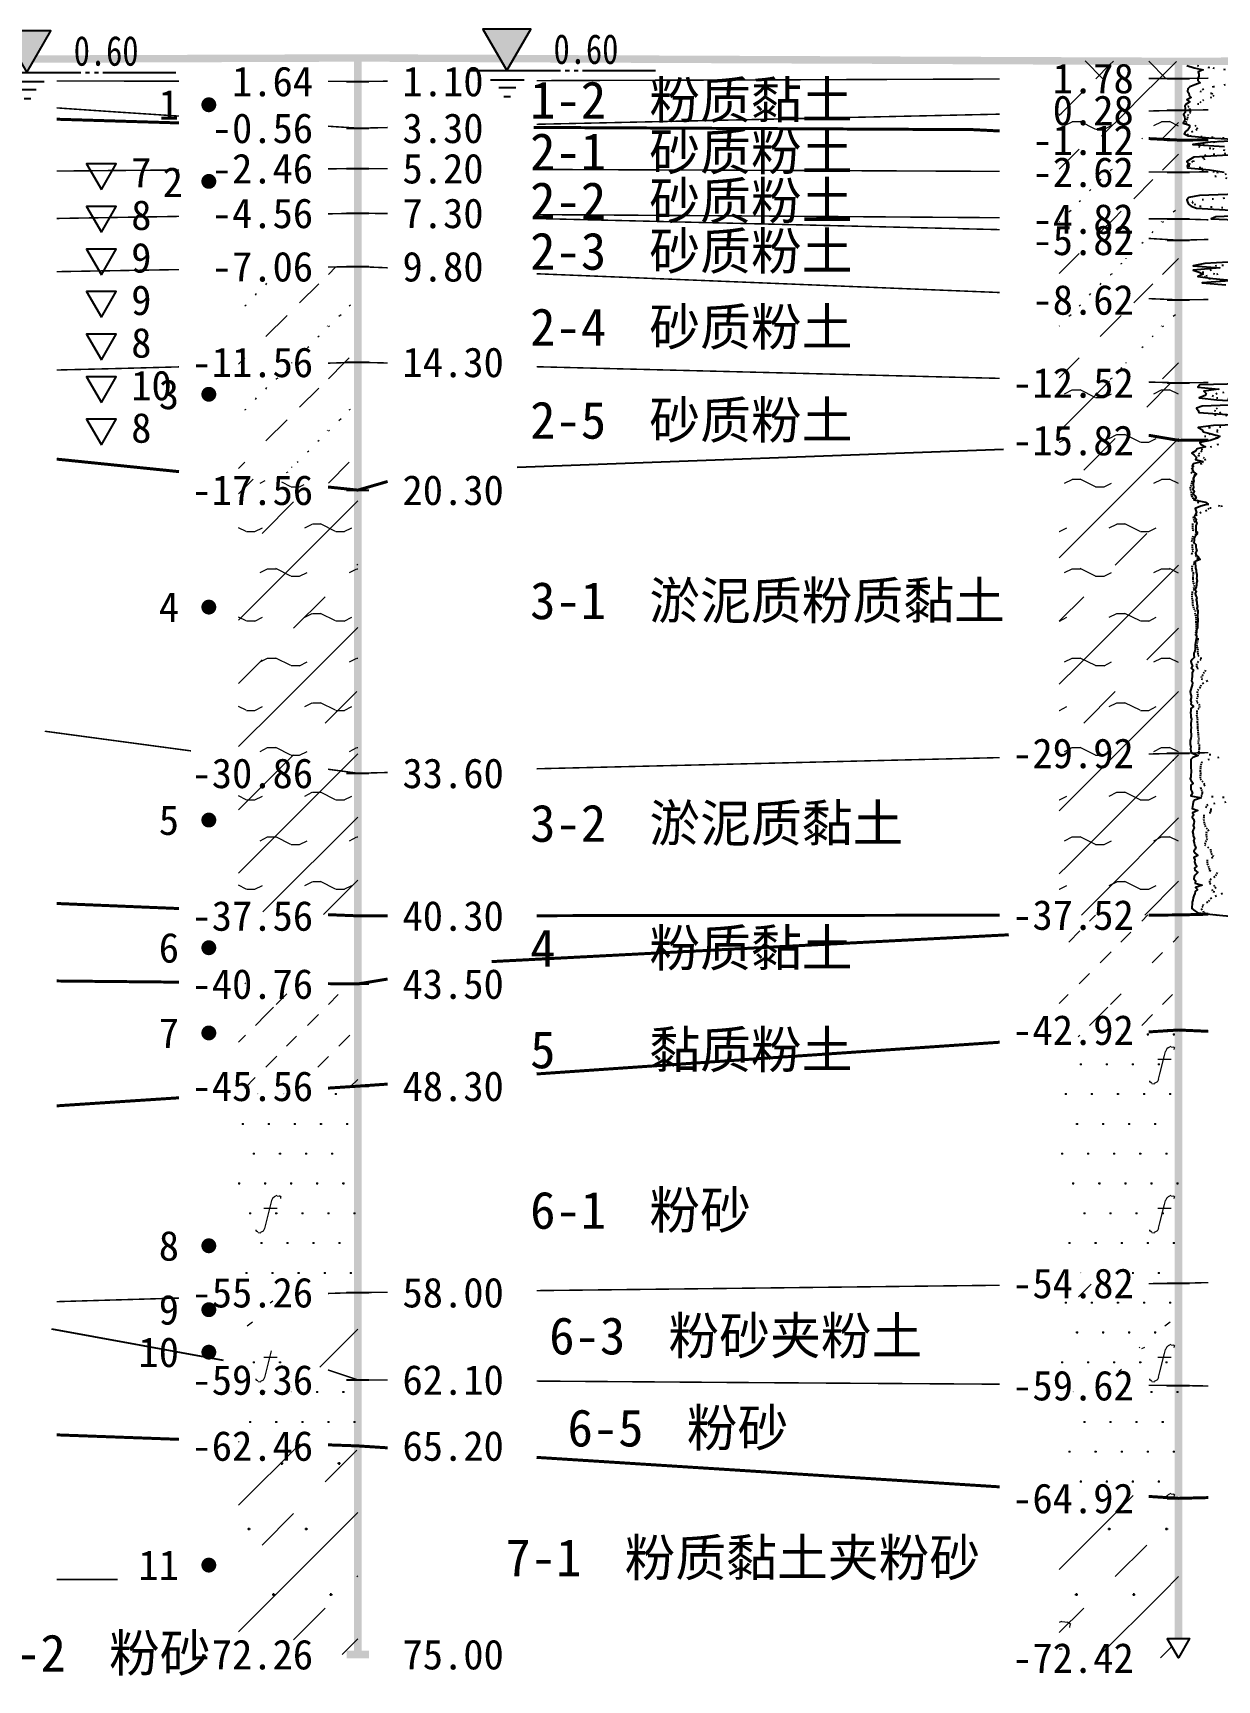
# Model space of a CAD drawing. Extents: x -37 to 3540, y -1485 to 297.
# Drawn here: x 181.6 to 261.1, y -782.3 to -671.8 of the extents above; entities that cross this region are included whole.
import ezdxf
from ezdxf.enums import TextEntityAlignment as Align

# ---------------------------------------------------------------- set-up
doc = ezdxf.new("R2010")
doc.units = 0
doc.linetypes.add('DOT', pattern=[6.35, 0, -6.35])
doc.layers.get('0').update_dxf_attribs({"linetype": 'CONTINUOUS'})
for name, color, linetype in [('CURVE', 200, 'CONTINUOUS'), ('HOLE', 41, 'CONTINUOUS'), ('SAMPLE', 1, 'CONTINUOUS'), ('STRATUM', 241, 'CONTINUOUS')]:
    doc.layers.add(name, color=color, linetype=linetype)
doc.layers.add('HATCH', color=7, linetype='CONTINUOUS', lineweight=13)
doc.styles.add('ST', font='')
doc.styles.get('ST').set_extended_font_data('SimSun')
pattern_1 = [(45, (117.408, -891), (-7e-07, 6.99998), [1.97196, -7.92754]), (45, (120.221, -888.171), (-7e-07, 6.99998), [1.99367, -7.90583]), (45, (122.4757, -885.918), (-7e-07, 6.99998), [1.8136, -8.08588]), (26.565, (117.4082, -887.5), (7, 7), [0.0965, -15.55598]), (36.8699, (118.1082, -886.8), (7, 7), [0.19775, -34.80225]), (315, (120.908, -884.024), (6.99998, 1e-06), [0.03305, -9.86644]), (26.565, (120.9082, -891), (7, 7), [0.14475, -15.50773]), (26.565, (121.6082, -890.3), (7, 7), [0.10528, -15.5472]), (90, (121.958, -889.95), (-7, -5e-07), [0.02877, -6.97123]), (26.565, (122.3082, -889.6), (7, 7), [0.091, -31.21394]), (36.8699, (123.0082, -888.9), (7, 7), [0.1107, -34.8893]), (45, (123.708, -888.2), (-2e-07, 6.99998), [0.10911, -9.79038]), (315, (124.3223, -887.452), (6.99998, 1e-06), [0.03305, -9.86644]), (36.8699, (118.8082, -886.1), (7, 7), [0.10224, -34.89776]), (53.1301, (119.5082, -885.4), (14, 21), [0.13438, -34.86562]), (53.1301, (120.2082, -884.7), (14, 21), [0.12625, -34.87375])]
pattern_2 = [(45, (117.408, -891), (-4.24264, 4.24264), [10, 0]), (45, (118.469, -894.182), (-2.12132, 6.36396), [3, -3]), (26.565, (118.4823, -891.2536), (5.999823, 5.999812), [0.567, -12.849]), (0, (117.9153, -891.2536), (0, 6), [0.567, -5.433]), (26.565, (115.827, -891), (5.999823, 5.999812), [0.567, -12.849]), (0, (116.334, -890.7464), (0, 6), [0.567, -5.433]), (153.435, (117.9153, -891.2536), (-5.999818, -5e-06), [1.134, -12.2826]), (26.565, (121.4823, -888.2536), (5.999823, 5.999812), [0.567, -12.849]), (0, (120.9153, -888.2536), (0, 6), [0.567, -5.433]), (26.565, (118.827, -888), (5.999823, 5.999812), [0.567, -12.849]), (0, (119.334, -887.7464), (0, 6), [0.567, -5.433]), (153.435, (120.9153, -888.2536), (-5.999818, -5e-06), [1.134, -12.2826])]
pattern_3 = [(45, (117.4082, -891), (-2.12132, 2.12132), [10, 0]), (26.565, (118.4823, -891.2536), (5.999823, 5.999812), [0.567, -12.849]), (0, (117.9153, -891.2536), (0, 6), [0.567, -5.433]), (26.565, (115.827, -891), (5.999823, 5.999812), [0.567, -12.849]), (0, (116.334, -890.7464), (0, 6), [0.567, -5.433]), (153.435, (117.9153, -891.2536), (-5.999818, -5e-06), [1.134, -12.2826]), (26.565, (121.4823, -888.2536), (5.999823, 5.999812), [0.567, -12.849]), (0, (120.9153, -888.2536), (0, 6), [0.567, -5.433]), (26.565, (118.827, -888), (5.999823, 5.999812), [0.567, -12.849]), (0, (119.334, -887.7464), (0, 6), [0.567, -5.433]), (153.435, (120.9153, -888.2536), (-5.999818, -5e-06), [1.134, -12.2826])]
pattern_4 = [(45, (117.408, -891), (-6e-07, 6.99998), [0.9473, -8.9522]), (45, (118.808, -889.6), (-6e-07, 6.99998), [0.9869, -8.9126]), (45, (120.208, -888.2), (-6e-07, 6.99998), [1.06018, -8.83931]), (45, (121.608, -886.8), (-6e-07, 6.99998), [0.94918, -8.95032]), (45, (123.008, -885.4), (-6e-07, 6.99998), [1.0365, -8.863]), (45, (120.908, -891), (-6e-07, 6.99998), [1.01335, -8.88615]), (45, (122.308, -889.6), (-6e-07, 6.99998), [1.07896, -12.12037]), (45, (123.708, -888.2), (-6e-07, 6.99998), [0.99882, -8.90067]), (45, (118.108, -886.8), (-4e-07, 6.99998), [1.05533, -8.84416]), (45, (119.508, -885.4), (-4e-07, 6.99998), [1.0365, -8.863])]
pattern_5 = [(82.875, (116.5736, -892.206), (0.000369, 10.0001764), [0.0893, -80.5337]), (143.13, (116.6746, -892.2818), (-29.999964, 20.000054), [0.12627, -49.87373]), (172.875, (116.8518, -892.304), (-70.000246, 9.99966), [0.17857, -80.44443]), (206.565, (117.0302, -892.2147), (-9.999705, -9.99969), [0.19954, -22.16046]), (243.435, (117.1195, -892.0363), (9e-06, -9.9997), [0.19954, -22.16146]), (255.964, (117.2088, -891.679), (-0.0002, -9.9995), [0.36813, -40.86287]), (255.964, (117.5188, -890.439), (-0.0002, -9.9995), [1.2784, -39.9526]), (255.964, (117.5873, -890.165), (-0.0002, -9.9995), [0.28235, -40.94865]), (216.87, (117.7775, -889.9108), (-9.999982, -10.000018), [0.12627, -49.87373]), (243.435, (117.6765, -889.9865), (9e-06, -9.9997), [0.19954, -22.16146]), (206.565, (117.956, -889.8215), (-9.999705, -9.99969), [0.19954, -22.16046]), (172.875, (118.1332, -889.8437), (-70.000246, 9.99966), [0.17857, -80.44443]), (143.13, (118.2342, -889.9194), (-29.999964, 20.000054), [0.12627, -49.87373]), (82.875, (118.2231, -890.008), (0.000369, 10.0001764), [0.0893, -80.5337]), (0, (117.078, -890.66), (0, 10), [0.89286, -9.10714]), (0, (117.4332, -891), (1, 2), [0, -1.75]), (0, (117.4082, -890.975), (1, 2), [0, -1.75]), (0, (117.4082, -891), (1, 2), [0, -1.75]), (0, (117.3832, -891), (1, 2), [0, -1.75]), (0, (117.4082, -891.025), (1, 2), [0, -1.75])]
pattern_6 = [(45, (117.408, -891), (-2e-06, 15.39996), [4.3383, -17.4406]), (45, (123.597, -884.777), (-2e-06, 15.39996), [4.3861, -17.3928]), (45, (128.557, -879.819), (-2e-06, 15.39996), [3.9899, -17.7889]), (26.565, (117.408, -883.3), (15.4, 15.4), [0.2123, -34.2231]), (36.8699, (118.9482, -881.76), (15.4, 15.4), [0.435, -76.565]), (315, (125.108, -875.653), (15.39996, 3e-06), [0.0727, -21.7062]), (26.565, (125.108, -891), (15.4, 15.4), [0.3184, -34.117]), (26.565, (126.648, -889.46), (15.4, 15.4), [0.2316, -34.2038]), (90, (127.418, -888.69), (-15.4, -1e-06), [0.0633, -15.3367]), (26.565, (128.188, -887.92), (15.4, 15.4), [0.2002, -68.6707]), (36.8699, (129.7282, -886.38), (15.4, 15.4), [0.2435, -76.7565]), (45, (131.268, -884.84), (-5e-07, 15.39996), [0.24, -21.5388]), (315, (132.619, -883.195), (15.39996, 3e-06), [0.0727, -21.7062]), (36.8699, (120.4882, -880.22), (15.4, 15.4), [0.2249, -76.7751]), (53.1301, (122.0282, -878.68), (30.8, 46.2), [0.2956, -76.7044]), (53.1301, (123.5682, -877.14), (30.8, 46.2), [0.2777, -76.7223])]
pattern_7 = [(45, (117.408, -891), (-4.24264, 4.24264), [10, 0]), (45, (118.469, -894.182), (-2.12132, 6.36396), [3, -3])]
pattern_8 = [(82.875, (115.572, -893.6533), (0.000812, 22.00039), [0.1964, -177.1742]), (143.13, (115.7943, -893.82), (-65.99992, 44.00012), [0.2778, -109.7222]), (172.875, (116.184, -893.8687), (-154.00054, 21.999253), [0.3929, -176.9777]), (206.565, (116.577, -893.672), (-21.99935, -21.9993), [0.439, -48.753]), (243.435, (116.773, -893.28), (2e-05, -21.99933), [0.439, -48.7552]), (255.964, (116.9695, -892.494), (-0.00044, -21.9989), [0.8099, -89.8983]), (255.964, (117.6516, -889.7656), (-0.00044, -21.9989), [2.8124, -87.8958]), (255.964, (117.802, -889.163), (-0.00044, -21.9989), [0.6212, -90.087]), (216.87, (118.2208, -888.6037), (-21.99996, -22.00004), [0.2778, -109.7222]), (243.435, (117.999, -888.77), (2e-05, -21.99933), [0.439, -48.7552]), (206.565, (118.613, -888.407), (-21.99935, -21.9993), [0.439, -48.753]), (172.875, (119.0032, -888.456), (-154.00054, 21.999253), [0.3929, -176.9777]), (143.13, (119.2255, -888.6228), (-65.99992, 44.00012), [0.2778, -109.7222]), (82.875, (119.201, -888.8177), (0.000812, 22.00039), [0.1964, -177.1742]), (0, (116.683, -890.252), (0, 22), [1.9643, -20.0357]), (0, (117.463, -891), (2.2, 4.4), [0, -3.85]), (0, (117.408, -890.945), (2.2, 4.4), [0, -3.85]), (0, (117.408, -891), (2.2, 4.4), [0, -3.85]), (0, (117.353, -891), (2.2, 4.4), [0, -3.85]), (0, (117.408, -891.055), (2.2, 4.4), [0, -3.85])]

# ---------------------------------------------------------------- blocks, each defined once
blk = doc.blocks.new('SampleSoilUndisturbed')
at = {"const_width": 0.5}
blk.add_lwpolyline([(-0.25, 0, 1), (0.25, 0, 1)], format="xyb", close=True, dxfattribs=at)
blk = doc.blocks.new('TrigonHollow')
blk.add_lwpolyline([(0, -1.15), (1, 0.58), (-1, 0.58)], close=True)
blk = doc.blocks.new('Gwl')
blk.add_lwpolyline([(0, 0, 0, 3.22, 0), (0, 2.79, 3.22, 3.22, 0)], format="xyseb")
blk.add_lwpolyline([(0, 0), (1.61, 2.79), (-1.61, 2.79)], close=True)
for points in [[(-2.63, 0), (3.61, 0)], [(3.93, 0), (4.21, 0)], [(4.53, 0), (4.8, 0)], [(5.09, 0), (9.99, 0)], [(-1.09, -0.61), (1.16, -0.61)], [(-0.54, -1.14), (0.61, -1.14)], [(-0.19, -1.74), (0.26, -1.74)]]:
    blk.add_lwpolyline(points)
at = {"style": 'ST', "width": 0.8}
blk.add_attdef('*GWL', (3.14, 0.45), '', height=2, dxfattribs=at)

msp = doc.modelspace()

# ---------------------------------------------------------------- hatches: boundary and pattern name
at = {"layer": 'HATCH'}
h = msp.add_hatch(dxfattribs=at)
h.set_pattern_fill('STT', color=50, style=0)
h.set_pattern_definition([(45, (117.4082, -891), (-2.12132, 2.12132), [10, 0]), (135, (117.4082, -891), (-2.12132, -2.12132), [10, 0])])
h.paths.add_polyline_path([(258.48, -673.7), (250.48, -673.66), (250.48, -674.87), (258.48, -674.84)])
h.paths.add_polyline_path([(249.27, -676.33), (255.97, -676.33), (255.97, -673.4), (249.27, -673.4)], flags=9)
h = msp.add_hatch(dxfattribs=at)
h.set_pattern_fill('FZNT', color=32, style=0)
h.set_pattern_definition(pattern_7)
h.paths.add_polyline_path([(258.48, -674.84), (250.48, -674.87), (250.48, -677.16), (258.48, -676.98)])
h.paths.add_polyline_path([(249.27, -678.47), (255.97, -678.47), (255.97, -675.54), (249.27, -675.54)], flags=9)
h.paths.add_polyline_path([(249.27, -676.33), (255.97, -676.33), (255.97, -673.4), (249.27, -673.4)], flags=9)
h = msp.add_hatch(dxfattribs=at)
h.set_pattern_fill('YNFNT', color=251, style=0)
h.set_pattern_definition(pattern_2)
h.paths.add_polyline_path([(258.48, -676.98), (250.48, -677.16), (250.48, -678.58), (258.48, -678.98)])
h.paths.add_polyline_path([(247.84, -680.47), (255.97, -680.47), (255.97, -677.55), (247.84, -677.55)], flags=9)
h.paths.add_polyline_path([(249.27, -678.47), (255.97, -678.47), (255.97, -675.54), (249.27, -675.54)], flags=9)
h = msp.add_hatch(dxfattribs=at)
h.set_pattern_fill('SZFT', color=52, style=0)
h.set_pattern_definition(pattern_1)
h.paths.add_polyline_path([(258.48, -678.98), (250.48, -678.58), (250.48, -681.09), (258.48, -681.13)])
h.paths.add_polyline_path([(247.84, -682.62), (255.97, -682.62), (255.97, -679.68), (247.84, -679.68)], flags=9)
h.paths.add_polyline_path([(247.84, -680.47), (255.97, -680.47), (255.97, -677.55), (247.84, -677.55)], flags=9)
h = msp.add_hatch(dxfattribs=at)
h.set_pattern_fill('SZFT', color=52, style=0)
h.set_pattern_definition(pattern_1)
h.paths.add_polyline_path([(258.48, -681.13), (250.48, -681.09), (250.48, -684.21), (258.48, -684.27)])
h.paths.add_polyline_path([(247.84, -685.76), (255.97, -685.76), (255.97, -682.83), (247.84, -682.83)], flags=9)
h.paths.add_polyline_path([(247.84, -682.62), (255.97, -682.62), (255.97, -679.68), (247.84, -679.68)], flags=9)
h = msp.add_hatch(dxfattribs=at)
h.set_pattern_fill('SZFT', color=52, style=0)
h.set_pattern_definition(pattern_1)
h.paths.add_polyline_path([(258.48, -684.27), (250.48, -684.21), (250.48, -685.23), (258.48, -685.7)])
h.paths.add_polyline_path([(247.84, -687.19), (255.97, -687.19), (255.97, -684.25), (247.84, -684.25)], flags=9)
h.paths.add_polyline_path([(247.84, -685.76), (255.97, -685.76), (255.97, -682.83), (247.84, -682.83)], flags=9)
h = msp.add_hatch(dxfattribs=at)
h.set_pattern_fill('SZFT', color=52, style=0)
h.set_pattern_definition(pattern_1)
h.paths.add_polyline_path([(203.39, -687.47), (195.39, -687.6), (195.39, -694.1), (203.39, -693.89)])
h.paths.add_polyline_path([(189.63, -693.56), (205.58, -693.56), (205.58, -688.62), (189.63, -688.62)], flags=9)
h.paths.add_polyline_path([(189.63, -688.47), (205.58, -688.47), (205.58, -683.53), (189.63, -683.53)], flags=9)
h.paths.add_polyline_path([(191.32, -695.38), (200.87, -695.38), (200.87, -692.45), (191.32, -692.45)], flags=9)
h.paths.add_polyline_path([(192.75, -688.96), (200.87, -688.96), (200.87, -686.02), (192.75, -686.02)], flags=9)
h = msp.add_hatch(dxfattribs=at)
h.set_pattern_fill('SZFT', color=52, style=0)
h.set_pattern_definition(pattern_1)
h.paths.add_polyline_path([(258.48, -685.7), (250.48, -685.23), (250.48, -689.37), (258.48, -689.7)])
h.paths.add_polyline_path([(247.84, -691.19), (255.97, -691.19), (255.97, -688.25), (247.84, -688.25)], flags=9)
h.paths.add_polyline_path([(247.84, -687.19), (255.97, -687.19), (255.97, -684.25), (247.84, -684.25)], flags=9)
h = msp.add_hatch(dxfattribs=at)
h.set_pattern_fill('SZFT', color=52, style=0)
h.set_pattern_definition(pattern_1)
h.paths.add_polyline_path([(258.48, -689.7), (250.48, -689.37), (250.48, -695.07), (258.48, -695.27)])
h.paths.add_polyline_path([(246.41, -696.76), (255.97, -696.76), (255.97, -693.84), (246.41, -693.84)], flags=9)
h.paths.add_polyline_path([(247.84, -691.19), (255.97, -691.19), (255.97, -688.25), (247.84, -688.25)], flags=9)
h = msp.add_hatch(dxfattribs=at)
h.set_pattern_fill('SZFT', color=52, style=0)
h.set_pattern_definition(pattern_1)
h.paths.add_polyline_path([(203.39, -693.89), (195.39, -694.1), (195.39, -701.64), (203.39, -702.47)])
h.paths.add_polyline_path([(189.63, -699.81), (205.58, -699.81), (205.58, -694.87), (189.63, -694.87)], flags=9)
h.paths.add_polyline_path([(191.32, -703.96), (200.87, -703.96), (200.87, -701.02), (191.32, -701.02)], flags=9)
h.paths.add_polyline_path([(191.32, -695.38), (200.87, -695.38), (200.87, -692.45), (191.32, -692.45)], flags=9)
h = msp.add_hatch(dxfattribs=at)
h.set_pattern_fill('YNFNT', color=251, style=0)
h.set_pattern_definition(pattern_2)
h.paths.add_polyline_path([(258.48, -695.27), (250.48, -695.07), (250.48, -720.32), (258.48, -720.13)])
h.paths.add_polyline_path([(246.41, -721.62), (255.97, -721.62), (255.97, -718.68), (246.41, -718.68)], flags=9)
h.paths.add_polyline_path([(246.41, -696.76), (255.97, -696.76), (255.97, -693.84), (246.41, -693.84)], flags=9)
h = msp.add_hatch(dxfattribs=at)
h.set_pattern_fill('YNFNT', color=251, style=0)
h.set_pattern_definition(pattern_2)
h.paths.add_polyline_path([(203.39, -702.47), (195.39, -701.64), (195.39, -720.39), (203.39, -721.47)])
h.paths.add_polyline_path([(189.63, -711.92), (216.3, -711.92), (216.3, -706.98), (189.63, -706.98)], flags=9)
h.paths.add_polyline_path([(191.32, -722.96), (200.87, -722.96), (200.87, -720.02), (191.32, -720.02)], flags=9)
h.paths.add_polyline_path([(191.32, -703.96), (200.87, -703.96), (200.87, -701.02), (191.32, -701.02)], flags=9)
h = msp.add_hatch(dxfattribs=at)
h.set_pattern_fill('YNNT', color=251, style=0)
h.set_pattern_definition(pattern_3)
h.paths.add_polyline_path([(258.48, -720.13), (250.48, -720.32), (250.48, -730.99), (258.48, -730.98)])
h.paths.add_polyline_path([(246.41, -732.47), (255.97, -732.47), (255.97, -729.54), (246.41, -729.54)], flags=9)
h.paths.add_polyline_path([(246.41, -721.62), (255.97, -721.62), (255.97, -718.68), (246.41, -718.68)], flags=9)
h = msp.add_hatch(dxfattribs=at)
h.set_pattern_fill('YNNT', color=251, style=0)
h.set_pattern_definition(pattern_3)
h.paths.add_polyline_path([(203.39, -721.47), (195.39, -720.39), (195.39, -730.71), (203.39, -731.04)])
h.paths.add_polyline_path([(189.64, -726.84), (209.14, -726.84), (209.14, -721.95), (189.64, -721.95)], flags=9)
h.paths.add_polyline_path([(191.32, -732.53), (200.87, -732.53), (200.87, -729.59), (191.32, -729.59)], flags=9)
h.paths.add_polyline_path([(191.32, -722.96), (200.87, -722.96), (200.87, -720.02), (191.32, -720.02)], flags=9)
h = msp.add_hatch(dxfattribs=at)
h.set_pattern_fill('NZFT', color=52, style=0)
h.set_pattern_definition(pattern_4)
h.paths.add_polyline_path([(258.48, -730.98), (250.48, -730.99), (250.48, -739.25), (258.48, -738.7)])
h.paths.add_polyline_path([(246.41, -740.19), (255.97, -740.19), (255.97, -737.25), (246.41, -737.25)], flags=9)
h.paths.add_polyline_path([(246.41, -732.47), (255.97, -732.47), (255.97, -729.54), (246.41, -729.54)], flags=9)
h = msp.add_hatch(dxfattribs=at)
h.set_pattern_fill('NZFT', color=52, style=0)
h.set_pattern_definition(pattern_4)
h.paths.add_polyline_path([(203.39, -735.61), (195.39, -735.53), (195.39, -742.99), (203.39, -742.47)])
h.paths.add_polyline_path([(189.63, -742.06), (205.58, -742.06), (205.58, -737.12), (189.63, -737.12)], flags=9)
h.paths.add_polyline_path([(191.32, -743.96), (200.87, -743.96), (200.87, -741.02), (191.32, -741.02)], flags=9)
h.paths.add_polyline_path([(191.32, -737.1), (200.87, -737.1), (200.87, -734.17), (191.32, -734.17)], flags=9)
h = msp.add_hatch(dxfattribs=at)
h.set_pattern_fill('FS', color=142, style=0)
h.set_pattern_definition(pattern_5)
h.paths.add_polyline_path([(258.48, -738.7), (250.48, -739.25), (250.48, -755.79), (258.48, -755.7)])
h.paths.add_polyline_path([(246.41, -757.19), (255.97, -757.19), (255.97, -754.25), (246.41, -754.25)], flags=9)
h.paths.add_polyline_path([(246.41, -740.19), (255.97, -740.19), (255.97, -737.25), (246.41, -737.25)], flags=9)
h = msp.add_hatch(dxfattribs=at)
h.set_pattern_fill('FS', color=142, style=0)
h.set_pattern_definition(pattern_5)
h.paths.add_polyline_path([(203.39, -742.47), (195.39, -742.99), (195.39, -756.56), (203.39, -756.32)])
h.paths.add_polyline_path([(189.63, -752.84), (198.43, -752.84), (198.43, -747.89), (189.63, -747.89)], flags=9)
h.paths.add_polyline_path([(191.32, -757.81), (200.87, -757.81), (200.87, -754.88), (191.32, -754.88)], flags=9)
h.paths.add_polyline_path([(191.32, -743.96), (200.87, -743.96), (200.87, -741.02), (191.32, -741.02)], flags=9)
h = msp.add_hatch(dxfattribs=at)
h.set_pattern_fill('SZFT', color=142, scale=2.2, style=0)
h.set_pattern_definition(pattern_6)
h.paths.add_polyline_path([(203.39, -756.32), (195.39, -756.56), (195.39, -759.51), (203.39, -762.18)])
h.paths.add_polyline_path([(183.99, -761.33), (210.67, -761.33), (210.67, -756.38), (183.99, -756.38)], flags=9)
h.paths.add_polyline_path([(191.32, -757.81), (200.87, -757.81), (200.87, -754.88), (191.32, -754.88)], flags=9)
h = msp.add_hatch(dxfattribs=at)
h.set_pattern_fill('FS', color=142, style=0)
h.set_pattern_definition(pattern_5)
h.paths.add_polyline_path([(258.48, -755.7), (250.48, -755.79), (250.48, -762.5), (258.48, -762.56)])
h.paths.add_polyline_path([(246.41, -764.04), (255.97, -764.04), (255.97, -761.11), (246.41, -761.11)], flags=9)
h.paths.add_polyline_path([(246.41, -757.19), (255.97, -757.19), (255.97, -754.25), (246.41, -754.25)], flags=9)
h = msp.add_hatch(dxfattribs=at)
h.set_pattern_fill('SZFT', color=142, scale=2.2, style=0)
h.set_pattern_definition(pattern_6)
h.paths.add_polyline_path([(258.48, -755.7), (250.48, -755.79), (250.48, -762.5), (258.48, -762.56)])
h.paths.add_polyline_path([(246.41, -764.04), (255.97, -764.04), (255.97, -761.11), (246.41, -761.11)], flags=9)
h.paths.add_polyline_path([(246.41, -757.19), (255.97, -757.19), (255.97, -754.25), (246.41, -754.25)], flags=9)
h = msp.add_hatch(dxfattribs=at)
h.set_pattern_fill('FS', color=142, style=0)
h.set_pattern_definition(pattern_5)
h.paths.add_polyline_path([(203.39, -762.18), (195.39, -759.51), (195.39, -766.32), (203.39, -766.61)])
h.paths.add_polyline_path([(189.63, -764.65), (198.43, -764.65), (198.43, -759.71), (189.63, -759.71)], flags=9)
h.paths.add_polyline_path([(183.99, -761.33), (210.67, -761.33), (210.67, -756.38), (183.99, -756.38)], flags=9)
h.paths.add_polyline_path([(191.32, -768.1), (200.87, -768.1), (200.87, -765.17), (191.32, -765.17)], flags=9)
h.paths.add_polyline_path([(191.32, -763.67), (200.87, -763.67), (200.87, -760.74), (191.32, -760.74)], flags=9)
h = msp.add_hatch(dxfattribs=at)
h.set_pattern_fill('FS', color=142, style=0)
h.set_pattern_definition(pattern_5)
h.paths.add_polyline_path([(258.48, -762.56), (250.48, -762.5), (250.48, -769.62), (258.48, -770.13)])
h.paths.add_polyline_path([(246.41, -771.62), (255.97, -771.62), (255.97, -768.68), (246.41, -768.68)], flags=9)
h.paths.add_polyline_path([(246.41, -764.04), (255.97, -764.04), (255.97, -761.11), (246.41, -761.11)], flags=9)
h = msp.add_hatch(dxfattribs=at)
h.set_pattern_fill('FZNT', color=32, style=0)
h.set_pattern_definition(pattern_7)
h.paths.add_polyline_path([(203.39, -766.61), (195.39, -766.32), (195.39, -780.61), (203.39, -780.61)])
h.paths.add_polyline_path([(185.87, -773.08), (212.55, -773.08), (212.55, -768.14), (185.87, -768.14)], flags=9)
h.paths.add_polyline_path([(191.32, -782.1), (200.87, -782.1), (200.87, -779.17), (191.32, -779.17)], flags=9)
h.paths.add_polyline_path([(191.32, -768.1), (200.87, -768.1), (200.87, -765.17), (191.32, -765.17)], flags=9)
h = msp.add_hatch(dxfattribs=at)
h.set_pattern_fill('FS', color=32, scale=2.2, style=0)
h.set_pattern_definition(pattern_8)
h.paths.add_polyline_path([(203.39, -766.61), (195.39, -766.32), (195.39, -780.61), (203.39, -780.61)])
h.paths.add_polyline_path([(185.87, -773.08), (212.55, -773.08), (212.55, -768.14), (185.87, -768.14)], flags=9)
h.paths.add_polyline_path([(191.32, -782.1), (200.87, -782.1), (200.87, -779.17), (191.32, -779.17)], flags=9)
h.paths.add_polyline_path([(191.32, -768.1), (200.87, -768.1), (200.87, -765.17), (191.32, -765.17)], flags=9)
h = msp.add_hatch(dxfattribs=at)
h.set_pattern_fill('FZNT', color=32, style=0)
h.set_pattern_definition(pattern_7)
h.paths.add_polyline_path([(258.48, -770.13), (250.48, -769.62), (250.48, -780.84), (258.48, -780.84), (257.73, -779.54), (258.48, -779.54)])
h.paths.add_polyline_path([(246.42, -782.32), (255.96, -782.32), (255.96, -779.42), (246.42, -779.42)], flags=9)
h.paths.add_polyline_path([(246.41, -771.62), (255.97, -771.62), (255.97, -768.68), (246.41, -768.68)], flags=9)
h = msp.add_hatch(dxfattribs=at)
h.set_pattern_fill('FS', color=32, scale=2.2, style=0)
h.set_pattern_definition(pattern_8)
h.paths.add_polyline_path([(258.48, -770.13), (250.48, -769.62), (250.48, -780.84), (258.48, -780.84), (257.73, -779.54), (258.48, -779.54)])
h.paths.add_polyline_path([(246.42, -782.32), (255.96, -782.32), (255.96, -779.42), (246.42, -779.42)], flags=9)
h.paths.add_polyline_path([(246.41, -771.62), (255.97, -771.62), (255.97, -768.68), (246.41, -768.68)], flags=9)

# ---------------------------------------------------------------- linework, layer by layer
at = {"layer": 'CURVE', "color": 30, "linetype": 'Continuous'}
for points in [[(259.04, -673.98), (259.53, -674.13), (260.14, -674.27), (259.8, -674.41), (259.84, -674.56), (259.85, -674.7), (259.77, -674.84), (259.79, -674.98), (259.94, -675.13), (259.57, -675.27), (259.25, -675.41), (259.11, -675.55), (259.08, -675.7), (259.17, -675.84), (259.19, -675.98), (259.33, -676.13), (259.04, -676.27), (259.24, -676.41), (258.99, -676.56), (258.9, -676.7), (258.92, -676.84), (258.9, -676.98), (258.92, -677.13), (258.82, -677.27), (258.89, -677.41), (258.9, -677.56), (258.88, -677.7), (258.8, -677.84), (259.22, -677.98), (259.23, -678.13), (259.13, -678.27), (258.95, -678.41), (258.86, -678.56), (259.13, -678.7), (260.52, -678.84), (263.38, -678.98), (260.62, -679.13), (259.44, -679.27), (261.58, -679.41)], [(262.19, -679.98), (259.5, -680.13), (259.28, -680.27), (259.05, -680.41), (259.15, -680.56), (259.06, -680.7), (259.08, -680.84), (260.56, -680.98), (261.54, -681.13)], [(264.27, -682.55), (259.89, -682.7), (259.18, -682.84), (259.04, -682.98), (259.09, -683.13), (259.15, -683.27), (259.33, -683.41), (259.7, -683.56), (262.38, -683.7)], [(264.86, -683.98), (260.98, -684.13), (260.68, -684.27), (263.9, -684.41)], [(262.61, -687.13), (260.26, -687.27), (259.47, -687.41), (261.26, -687.55), (259.46, -687.7), (259.86, -687.84), (260.14, -687.98), (259.77, -688.13), (260.78, -688.27), (262.22, -688.41), (260.07, -688.55), (261.67, -688.7)], [(265.42, -695.27), (259.91, -695.41), (259.79, -695.56), (261.18, -695.7), (260.19, -695.84), (260.33, -695.98), (260.28, -696.13), (259.88, -696.27), (261.05, -696.41), (263.78, -696.56)], [(263.67, -696.7), (260.08, -696.84), (259.69, -696.98), (259.81, -697.13), (259.84, -697.27), (262.07, -697.41)], [(266.25, -697.98), (260.84, -698.13), (259.8, -698.27), (260.05, -698.41), (260.14, -698.55), (260.68, -698.7), (261.25, -698.84), (261.07, -698.98), (260.61, -699.13), (259.91, -699.27), (260.01, -699.41), (260.29, -699.56), (259.73, -699.7), (259.64, -699.84), (259.37, -699.98), (259.53, -700.13), (259.69, -700.27), (259.63, -700.41), (260.12, -700.55), (259.47, -700.7), (259.4, -700.84), (259.42, -700.98), (259.43, -701.13), (259.5, -701.27), (259.68, -701.41), (259.56, -701.56), (259.47, -701.7), (259.5, -701.84), (259.46, -701.98), (259.47, -702.13), (259.49, -702.27), (259.44, -702.41), (259.56, -702.56), (259.47, -702.7), (259.58, -702.84), (259.67, -702.98), (259.51, -703.13), (260.3, -703.27), (260.47, -703.41), (259.97, -703.55), (259.59, -703.7), (259.65, -703.84), (259.69, -703.98), (259.59, -704.13), (259.54, -704.27), (259.67, -704.41), (259.65, -704.56), (259.71, -704.7), (259.65, -704.84), (259.65, -704.98), (259.64, -705.13), (259.65, -705.27), (259.75, -705.41), (259.61, -705.55), (259.53, -705.7), (259.54, -705.84), (259.52, -705.98), (259.65, -706.13), (259.64, -706.27), (259.66, -706.41), (259.72, -706.56), (259.63, -706.7), (259.66, -706.84), (259.83, -706.98), (259.93, -707.13), (259.6, -707.27), (259.61, -707.41), (259.62, -707.56), (259.62, -707.7), (259.66, -707.84), (259.66, -707.98), (259.72, -708.13), (259.72, -708.27), (259.68, -708.41), (259.74, -708.55), (259.7, -708.7), (259.7, -708.84), (259.66, -708.98), (259.58, -709.13), (259.69, -709.27), (259.59, -709.41), (259.65, -709.56), (259.71, -709.7), (259.66, -709.84), (259.72, -709.98), (259.72, -710.13), (259.75, -710.27), (259.71, -710.41), (259.79, -710.55), (259.79, -710.7), (259.76, -710.84), (259.75, -710.98), (259.79, -711.13), (259.78, -711.27), (259.76, -711.41), (259.75, -711.56), (259.76, -711.7), (259.7, -711.84), (259.69, -711.98), (259.66, -712.13), (259.69, -712.27), (259.7, -712.41), (259.65, -712.56), (259.63, -712.7), (259.6, -712.84), (259.6, -712.98), (259.61, -713.13), (259.57, -713.27), (259.52, -713.41), (259.52, -713.55), (259.53, -713.7), (259.39, -713.84), (259.32, -713.98), (259.36, -714.13), (259.43, -714.27), (259.33, -714.41), (259.49, -714.56), (259.4, -714.7), (259.41, -714.84), (259.4, -714.98), (259.38, -715.13), (259.36, -715.27), (259.43, -715.41), (259.4, -715.55), (259.35, -715.7), (259.31, -715.84), (259.27, -715.98), (259.29, -716.13), (259.33, -716.27), (259.33, -716.41), (259.29, -716.56), (259.33, -716.7), (259.32, -716.84), (259.49, -716.98), (259.31, -717.13), (259.31, -717.27), (259.28, -717.41), (259.3, -717.56), (259.31, -717.7), (259.36, -717.84), (259.34, -717.98), (259.32, -718.13), (259.32, -718.27), (259.33, -718.41), (259.31, -718.55), (259.31, -718.7), (259.33, -718.84), (259.33, -718.98), (259.31, -719.13), (259.26, -719.27), (259.26, -719.41), (259.27, -719.55), (259.31, -719.7), (259.29, -719.84), (259.31, -719.98), (259.41, -720.13), (259.8, -720.27), (259.44, -720.41), (259.31, -720.55), (259.32, -720.7), (259.31, -720.84), (259.32, -720.98), (259.31, -721.13), (259.33, -721.27), (259.33, -721.41), (259.32, -721.56), (259.32, -721.7), (259.27, -721.84), (259.33, -721.98), (259.46, -722.13), (259.31, -722.27), (259.31, -722.41), (259.31, -722.56), (259.37, -722.7), (259.42, -722.84), (259.32, -722.98), (260, -723.13), (259.55, -723.27), (259.46, -723.41), (259.45, -723.56), (259.43, -723.7), (259.41, -723.84), (259.78, -723.98), (259.43, -724.13), (259.52, -724.27), (259.4, -724.41), (259.49, -724.55), (259.54, -724.7), (259.52, -724.84), (259.46, -724.98), (259.53, -725.13), (259.47, -725.27), (259.43, -725.41), (259.46, -725.55), (259.46, -725.7), (259.56, -725.84), (259.48, -725.98), (259.54, -726.13), (259.55, -726.27), (259.64, -726.41), (259.59, -726.56), (259.52, -726.7), (259.59, -726.84), (259.78, -726.98), (259.51, -727.13), (259.57, -727.27), (259.56, -727.41), (259.59, -727.56), (259.72, -727.7), (259.56, -727.84), (259.57, -727.98), (259.78, -728.13), (259.64, -728.27), (259.53, -728.41), (259.51, -728.56), (259.62, -728.7), (259.6, -728.84), (260.06, -728.98), (259.63, -729.13), (259.75, -729.27), (259.61, -729.41), (259.57, -729.55), (259.5, -729.7), (259.47, -729.84), (259.45, -729.98), (259.41, -730.13), (259.41, -730.27), (259.37, -730.41), (259.38, -730.55), (259.58, -730.7), (259.79, -730.84), (260.99, -730.98), (262.66, -731.13)]]:
    msp.add_lwpolyline(points, dxfattribs=at)
at = {"layer": 'CURVE', "color": 100, "linetype": 'DOT', "ltscale": 0.1}
for points in [[(259.73, -673.98), (260.78, -674.13), (261.82, -674.27)], [(261.62, -675.27), (260.83, -675.41), (260.16, -675.55), (259.91, -675.7), (260.68, -675.84), (260.85, -675.98), (260.7, -676.13), (260.16, -676.27), (259.99, -676.41), (259.85, -676.56), (259.1, -676.7), (259.23, -676.84), (259.24, -676.98), (259.29, -677.13), (259.14, -677.27), (259.08, -677.41), (259.08, -677.56), (258.99, -677.7), (258.95, -677.84), (259.57, -677.98), (259.71, -678.13), (259.73, -678.27), (259.44, -678.41), (259.06, -678.56), (259.24, -678.7), (261.67, -678.84)], [(261.99, -678.98), (260.9, -679.13), (260.21, -679.27), (259.82, -679.41), (260.76, -679.55), (261.95, -679.7)], [(262.38, -679.84), (260.3, -679.98), (260.08, -680.13), (260.25, -680.27), (259.43, -680.41), (259.26, -680.56), (259.15, -680.7), (260.05, -680.84), (260.05, -680.98), (261.04, -681.13), (261.69, -681.27), (260.91, -681.41), (261.96, -681.56)], [(262.3, -682.84), (260.17, -682.98), (259.41, -683.13), (259.53, -683.27), (259.9, -683.41), (262.16, -683.56)], [(264.43, -687.27), (261.04, -687.41), (260.48, -687.55), (260.68, -687.7), (260.08, -687.84), (261.13, -687.98), (260.21, -688.13), (260.51, -688.27), (261.37, -688.41)], [(262.26, -695.84), (261.07, -695.98), (260.75, -696.13), (261.03, -696.27), (262.73, -696.41)], [(261.08, -696.98), (260.88, -697.13), (261.33, -697.27), (260.9, -697.41), (263.71, -697.56)], [(267.94, -698.13), (260.5, -698.27), (261.05, -698.41), (261.13, -698.55), (260.61, -698.7), (260.22, -698.84), (261.16, -698.98)], [(261.16, -699.41), (260.7, -699.56), (260.05, -699.7), (260.04, -699.84), (259.89, -699.98), (259.79, -700.13), (260.13, -700.27), (260.32, -700.41), (260.12, -700.55), (260.04, -700.7), (259.52, -700.84), (259.36, -700.98), (259.49, -701.13), (259.32, -701.27), (259.57, -701.41), (259.5, -701.56), (259.52, -701.7), (259.38, -701.84), (259.36, -701.98), (259.34, -702.13), (259.27, -702.27), (259.26, -702.41), (259.33, -702.56), (259.33, -702.7), (259.36, -702.84), (259.41, -702.98), (259.8, -703.13), (259.74, -703.27), (260.41, -703.41), (261.41, -703.55), (260.52, -703.7), (260.38, -703.84), (260.01, -703.98), (259.73, -704.13), (259.49, -704.27), (259.46, -704.41), (259.59, -704.56), (259.42, -704.7), (259.43, -704.84), (259.43, -704.98), (259.41, -705.13), (259.79, -705.27), (259.66, -705.41), (259.45, -705.55), (259.42, -705.7), (259.33, -705.84), (259.53, -705.98), (259.4, -706.13), (259.4, -706.27), (259.39, -706.41), (259.47, -706.56), (259.34, -706.7), (259.62, -706.84), (259.73, -706.98), (259.79, -707.13), (259.54, -707.27), (259.53, -707.41), (259.4, -707.56), (259.38, -707.7), (259.38, -707.84), (259.46, -707.98), (259.46, -708.13), (259.44, -708.27), (259.44, -708.41), (259.45, -708.55), (259.46, -708.7), (259.55, -708.84), (259.49, -708.98), (259.54, -709.13), (259.4, -709.27), (259.39, -709.41), (259.38, -709.56), (259.37, -709.7), (259.43, -709.84), (259.43, -709.98), (259.43, -710.13), (259.46, -710.27), (259.49, -710.41), (259.62, -710.55), (259.58, -710.7), (259.61, -710.84), (259.65, -710.98), (259.66, -711.13), (259.64, -711.27), (259.66, -711.41), (259.66, -711.56), (259.67, -711.7), (259.69, -711.84), (259.64, -711.98), (259.61, -712.13), (259.66, -712.27), (259.79, -712.41), (259.76, -712.56), (259.73, -712.7), (259.69, -712.84), (259.71, -712.98), (259.79, -713.13), (259.75, -713.27), (259.77, -713.41), (259.77, -713.55), (259.97, -713.7), (259.98, -713.84), (259.83, -713.98), (259.69, -714.13), (259.69, -714.27), (259.71, -714.41), (260.29, -714.56), (260.21, -714.7), (260.12, -714.84), (260.03, -714.98), (260, -715.13), (260.44, -715.27), (260.15, -715.41), (259.99, -715.55), (259.95, -715.7), (259.82, -715.84), (259.74, -715.98), (259.74, -716.13), (259.79, -716.27), (259.73, -716.41), (259.7, -716.56), (259.71, -716.7), (259.85, -716.84), (259.9, -716.98), (259.85, -717.13), (259.71, -717.27), (259.72, -717.41), (259.7, -717.56), (259.73, -717.7), (259.75, -717.84), (259.73, -717.98), (259.75, -718.13), (259.75, -718.27), (259.75, -718.41), (259.77, -718.55), (259.77, -718.7), (259.81, -718.84), (259.8, -718.98), (259.84, -719.13), (259.82, -719.27), (259.79, -719.41), (259.86, -719.55), (259.86, -719.7), (259.87, -719.84), (259.85, -719.98), (259.81, -720.13), (261.24, -720.27)], [(261.19, -720.41), (260.54, -720.55), (260.05, -720.7), (260.01, -720.84), (259.95, -720.98), (259.95, -721.13), (259.94, -721.27), (259.95, -721.41), (259.96, -721.56), (259.93, -721.7), (259.94, -721.84), (260.04, -721.98), (260.18, -722.13), (260.28, -722.27), (259.96, -722.41), (260, -722.56), (260.06, -722.7), (260.09, -722.84), (259.97, -722.98), (262.18, -723.13)], [(261.66, -723.41), (260.44, -723.56), (260.3, -723.7), (260.65, -723.84), (260.64, -723.98), (260.64, -724.13), (260.18, -724.27), (260.18, -724.41), (260.16, -724.55), (260.19, -724.7), (260.2, -724.84), (260.26, -724.98), (260.33, -725.13), (260.51, -725.27), (260.37, -725.41), (260.34, -725.55), (260.33, -725.7), (260.4, -725.84), (260.33, -725.98), (260.28, -726.13), (260.22, -726.27), (260.42, -726.41), (260.64, -726.56), (260.63, -726.7), (260.68, -726.84), (260.81, -726.98), (260.79, -727.13), (260.41, -727.27), (260.41, -727.41), (260.4, -727.56), (260.48, -727.7), (260.54, -727.84), (260.55, -727.98), (261.07, -728.13), (261.02, -728.27), (260.91, -728.41), (260.67, -728.56), (260.56, -728.7), (260.56, -728.84), (260.83, -728.98), (261, -729.13), (260.71, -729.27), (260.79, -729.41), (261.43, -729.55), (261.04, -729.7), (260.69, -729.84), (260.54, -729.98), (260.46, -730.13), (260.13, -730.27), (260.12, -730.41), (260.01, -730.55), (260.13, -730.7), (260.17, -730.84), (261.03, -730.98), (262.7, -731.13)]]:
    msp.add_lwpolyline(points, dxfattribs=at)
at = {"layer": 'HOLE', "linetype": 'Continuous', "const_width": 0.5}
for points in [[(203.39, -673.47), (203.39, -780.61)], [(258.48, -673.7), (258.48, -779.54)], [(202.64, -780.61), (204.14, -780.61)]]:
    msp.add_lwpolyline(points, dxfattribs=at)
at = {"layer": 'HOLE', "linetype": 'Continuous'}
for points in [[(202.64, -675.04), (204.14, -675.04)], [(257.73, -674.84), (259.23, -674.84)], [(257.73, -676.98), (259.23, -676.98)], [(202.64, -678.18), (204.14, -678.18)], [(257.73, -678.98), (259.23, -678.98)], [(202.64, -680.89), (204.14, -680.89)], [(257.73, -681.13), (259.23, -681.13)], [(202.64, -683.89), (204.14, -683.89)], [(257.73, -684.27), (259.23, -684.27)], [(257.73, -685.7), (259.23, -685.7)], [(202.64, -687.47), (204.14, -687.47)], [(257.73, -689.7), (259.23, -689.7)], [(202.64, -693.89), (204.14, -693.89)], [(257.73, -695.27), (259.23, -695.27)], [(202.64, -702.47), (204.14, -702.47)], [(257.73, -720.13), (259.23, -720.13)], [(202.64, -721.47), (204.14, -721.47)], [(202.64, -731.04), (204.14, -731.04)], [(257.73, -730.98), (259.23, -730.98)], [(202.64, -735.61), (204.14, -735.61)], [(257.73, -738.7), (259.23, -738.7)], [(202.64, -742.47), (204.14, -742.47)], [(257.73, -755.7), (259.23, -755.7)], [(202.64, -756.32), (204.14, -756.32)], [(202.64, -762.18), (204.14, -762.18)], [(257.73, -762.56), (259.23, -762.56)], [(202.64, -766.61), (204.14, -766.61)], [(257.73, -770.13), (259.23, -770.13)]]:
    msp.add_lwpolyline(points, dxfattribs=at)
msp.add_lwpolyline([(257.73, -779.54), (259.23, -779.54), (258.48, -780.84)], close=True, dxfattribs=at)
at = {"layer": 'STRATUM', "linetype": 'Continuous'}
for points, const_width in [([(91.9, -673.58), (131.98, -673.53), (171.18, -673.58), (203.39, -673.47), (256.48, -673.69)], 0.5), ([(256.48, -673.69), (258.48, -673.7), (270.48, -673.65)], 0.5), ([(183.18, -675.02), (187.28, -675.02), (191.39, -675.03)], 0.1), ([(201.39, -675.04), (203.39, -675.04), (205.39, -675.03)], 0.1), ([(215.39, -674.99), (230.93, -674.94), (246.48, -674.88)], 0.1), ([(256.48, -674.85), (258.48, -674.84), (260.48, -674.83)], 0.1), ([(183.18, -677.58), (191.39, -677.83)], 0.2), ([(183.18, -676.82), (187.28, -677.1), (191.39, -677.37)], 0.1), ([(215.39, -677.92), (230.93, -677.58), (246.48, -677.24)], 0.1), ([(256.48, -677.03), (258.48, -676.98), (260.48, -676.95)], 0.1), ([(201.39, -678.05), (203.39, -678.18), (205.39, -678.14)], 0.1), ([(215.2, -678.13), (244.71, -678.28), (246.48, -678.37)], 0.2), ([(256.48, -678.88), (258.48, -678.98), (260.48, -678.97)], 0.2), ([(201.39, -680.91), (203.39, -680.89), (205.39, -680.9)], 0.1), ([(183.18, -681.06), (187.28, -681.02), (191.39, -680.99)], 0.1), ([(215.39, -680.95), (230.93, -681.01), (246.48, -681.08)], 0.1), ([(256.48, -681.12), (258.48, -681.13), (260.48, -681.11)], 0.1), ([(183.18, -684.24), (187.28, -684.17), (191.39, -684.1)], 0.1), ([(201.39, -683.93), (203.39, -683.89), (205.39, -683.91)], 0.1), ([(215.39, -683.98), (230.93, -684.08), (246.48, -684.19)], 0.1), ([(215.62, -684.25), (246.48, -684.99), (246.48, -684.99)], 0.1), ([(256.48, -684.26), (258.48, -684.27), (260.48, -684.33)], 0.1), ([(256.48, -685.58), (258.48, -685.7), (260.48, -685.65)], 0.1), ([(201.39, -687.5), (203.39, -687.47), (205.39, -687.55)], 0.1), ([(183.18, -687.81), (187.28, -687.74), (191.39, -687.67)], 0.1), ([(215.39, -687.95), (230.93, -688.58), (246.48, -689.21)], 0.1), ([(256.48, -689.62), (258.48, -689.7), (260.48, -689.68)], 0.1), ([(201.39, -693.95), (203.39, -693.89), (205.39, -693.94)], 0.1), ([(215.39, -694.19), (230.93, -694.58), (246.48, -694.97)], 0.1), ([(183.18, -694.41), (187.28, -694.31), (191.39, -694.2)], 0.1), ([(256.48, -695.22), (258.48, -695.27), (260.48, -695.25)], 0.1), ([(256.48, -698.79), (258.48, -699.13), (260.48, -699.11)], 0.2), ([(183.18, -700.39), (187.28, -700.81), (191.39, -701.23)], 0.2), ([(201.39, -702.26), (203.39, -702.47), (205.39, -701.89)], 0.2), ([(182.38, -718.65), (187.28, -719.31), (192.19, -719.97)], 0.1), ([(215.39, -721.17), (230.93, -720.8), (246.48, -720.42)], 0.1), ([(256.48, -720.18), (258.48, -720.13), (260.48, -720.09)], 0.1), ([(201.39, -721.2), (203.39, -721.47), (205.39, -721.42)], 0.1), ([(183.18, -730.21), (187.28, -730.38), (191.39, -730.55)], 0.2), ([(201.39, -730.96), (203.39, -731.04), (205.39, -731.04)], 0.2), ([(215.39, -731.03), (230.93, -731.01), (246.48, -731)], 0.2), ([(256.48, -730.99), (258.48, -730.98), (260.48, -730.93)], 0.2), ([(212.37, -734.11), (212.37, -734.11), (247.09, -732.31)], 0.2), ([(183.18, -735.41), (187.28, -735.45), (191.39, -735.49)], 0.2), ([(201.39, -735.59), (203.39, -735.61), (205.39, -735.28)], 0.2), ([(215.39, -741.65), (230.93, -740.58), (246.48, -739.52)], 0.2), ([(256.48, -738.83), (258.48, -738.7), (260.48, -738.79)], 0.2), ([(201.39, -742.6), (203.39, -742.47), (205.39, -742.33)], 0.2), ([(183.18, -743.79), (187.28, -743.52), (191.39, -743.25)], 0.2), ([(215.39, -756.19), (230.93, -756.01), (246.48, -755.83)], 0.1), ([(256.48, -755.72), (258.48, -755.7), (260.48, -755.65)], 0.1), ([(183.18, -756.93), (187.28, -756.81), (191.39, -756.69)], 0.1), ([(201.39, -756.38), (203.39, -756.32), (205.39, -756.3)], 0.1), ([(201.39, -761.51), (203.39, -762.18), (205.39, -762.19)], 0.1), ([(215.39, -762.26), (230.93, -762.37), (246.48, -762.47)], 0.1), ([(256.48, -762.54), (258.48, -762.56), (260.48, -762.59)], 0.1), ([(183.18, -765.87), (187.28, -766.02), (191.39, -766.17)], 0.2), ([(201.39, -766.54), (203.39, -766.61), (205.39, -766.74)], 0.2), ([(215.39, -767.38), (230.93, -768.37), (246.48, -769.36)], 0.2), ([(256.48, -770), (258.48, -770.13), (260.48, -770.08)], 0.2), ([(183.18, -775.58), (187.28, -775.58)], 0.1)]:
    msp.add_lwpolyline(points, dxfattribs=dict(at, const_width=const_width))
at = {"layer": 'STRATUM'}
for points in [[(214.09, -700.94), (246.74, -699.72)], [(194.38, -760.87), (182.85, -758.78)]]:
    msp.add_lwpolyline(points, dxfattribs=at)

# ---------------------------------------------------------------- block references
at = {"layer": 'CURVE'}
for p in [(181.18, -674.44), (213.39, -674.32)]:
    msp.add_blockref('Gwl', p, dxfattribs=at).add_auto_attribs({'*GWL': '0.60'})
for p in [(186.18, -681.15), (186.18, -684.01), (186.18, -686.87), (186.18, -689.72), (186.18, -692.58), (186.18, -695.44), (186.18, -698.29)]:
    msp.add_blockref('TrigonHollow', p, dxfattribs=at)
at = {"layer": 'SAMPLE'}
for p in [(193.39, -676.61), (193.39, -681.75), (193.39, -696.04), (193.39, -710.32), (193.39, -724.61), (193.39, -733.18), (193.39, -738.9), (193.39, -753.18), (193.39, -757.47), (193.39, -760.32), (193.39, -774.61)]:
    msp.add_blockref('SampleSoilUndisturbed', p, dxfattribs=at)

# ---------------------------------------------------------------- texts
at = {"layer": 'CURVE', "style": 'ST'}
for s, p in [('7', (188.18, -681.15)), ('8', (188.18, -684.01)), ('9', (188.18, -686.87)), ('9', (188.18, -689.72)), ('8', (188.18, -692.58)), ('10', (188.18, -695.44)), ('8', (188.18, -698.29))]:
    msp.add_text(s, height=2, dxfattribs=at).set_placement(p, align=Align.MIDDLE_LEFT)
at = {"layer": 'HOLE', "style": 'ST'}
for s, p in [('1.64', (200.39, -675.04)), ('1.78', (255.48, -674.84)), ('0.28', (255.48, -676.98)), ('-0.56', (200.39, -678.18)), ('-1.12', (255.48, -678.98)), ('-2.46', (200.39, -680.89)), ('-2.62', (255.48, -681.13)), ('-4.56', (200.39, -683.89)), ('-4.82', (255.48, -684.27)), ('-5.82', (255.48, -685.7)), ('-7.06', (200.39, -687.47)), ('-8.62', (255.48, -689.7)), ('-11.56', (200.39, -693.89)), ('-12.52', (255.48, -695.27)), ('-15.82', (255.48, -699.13)), ('-17.56', (200.39, -702.47)), ('-29.92', (255.48, -720.13)), ('-30.86', (200.39, -721.47)), ('-37.56', (200.39, -731.04)), ('-37.52', (255.48, -730.98)), ('-40.76', (200.39, -735.61)), ('-42.92', (255.48, -738.7)), ('-45.56', (200.39, -742.47)), ('-54.82', (255.48, -755.7)), ('-55.26', (200.39, -756.32)), ('-59.36', (200.39, -762.18)), ('-59.62', (255.48, -762.56)), ('-62.46', (200.39, -766.61)), ('-64.92', (255.48, -770.13)), ('-72.26', (200.39, -780.61)), ('-72.42', (255.48, -780.84))]:
    msp.add_text(s, height=2, dxfattribs=at).set_placement(p, align=Align.MIDDLE_RIGHT)
for s, p in [('1.10', (206.39, -675.04)), ('3.30', (206.39, -678.18)), ('5.20', (206.39, -680.89)), ('7.30', (206.39, -683.89)), ('9.80', (206.39, -687.47)), ('14.30', (206.39, -693.89)), ('20.30', (206.39, -702.47)), ('33.60', (206.39, -721.47)), ('40.30', (206.39, -731.04)), ('43.50', (206.39, -735.61)), ('48.30', (206.39, -742.47)), ('58.00', (206.39, -756.32)), ('62.10', (206.39, -762.18)), ('65.20', (206.39, -766.61)), ('75.00', (206.39, -780.61))]:
    msp.add_text(s, height=2, dxfattribs=at).set_placement(p, align=Align.MIDDLE_LEFT)
at = {"layer": 'SAMPLE', "style": 'ST'}
for s, p in [('1', (191.39, -676.61)), ('2', (191.65, -681.8)), ('3', (191.39, -696.04)), ('4', (191.39, -710.32)), ('5', (191.39, -724.61)), ('6', (191.39, -733.18)), ('7', (191.39, -738.9)), ('8', (191.39, -753.18)), ('9', (191.39, -757.47)), ('10', (191.39, -760.32)), ('11', (191.39, -774.61))]:
    msp.add_text(s, height=2, dxfattribs=at).set_placement(p, align=Align.MIDDLE_RIGHT)
at = {"layer": 'STRATUM', "style": 'ST'}
for s, p in [('1-2', (214.96, -676.29)), ('粉质黏土', (222.96, -676.29)), ('2-1', (214.96, -679.76)), ('砂质粉土', (222.96, -679.76)), ('2-2', (214.96, -683.05)), ('砂质粉土', (222.96, -683.05)), ('2-3', (214.96, -686.43)), ('砂质粉土', (222.96, -686.43)), ('2-4', (214.96, -691.52)), ('砂质粉土', (222.96, -691.52)), ('砂质粉土', (222.96, -697.77)), ('2-5', (214.96, -697.77)), ('淤泥质粉质黏土', (222.96, -709.88)), ('3-1', (214.96, -709.88)), ('3-2', (214.96, -724.82)), ('淤泥质黏土', (222.96, -724.82)), ('粉质黏土', (222.96, -733.19)), ('4', (214.96, -733.19)), ('5', (214.96, -740.02)), ('黏质粉土', (222.96, -740.02)), ('粉砂', (222.96, -750.79)), ('6-1', (214.96, -750.79)), ('6-3', (216.24, -759.22)), ('粉砂夹粉土', (224.24, -759.22)), ('粉砂', (225.47, -765.4)), ('6-5', (217.47, -765.4)), ('粉质黏土夹粉砂', (221.3, -774.11)), ('7-1', (213.3, -774.11)), ('粉砂', (186.69, -780.51)), ('7-2', (178.69, -780.51))]:
    msp.add_text(s, height=2.5, dxfattribs=at).set_placement(p, align=Align.MIDDLE_LEFT)

doc.saveas('drawing.dxf')
